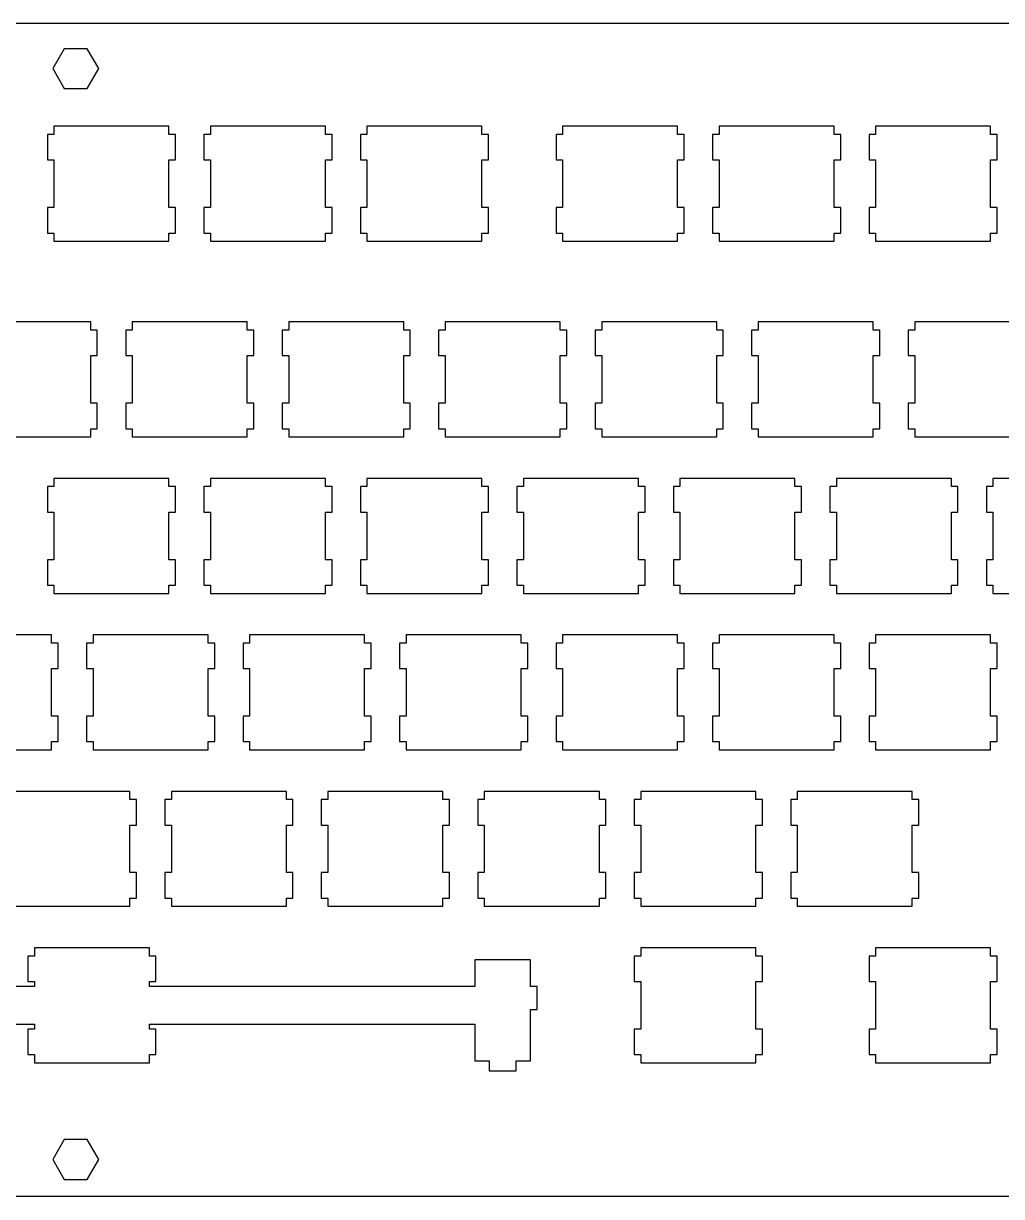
# Model space of a CAD drawing. Extents: x -73 to 335, y -42 to 100.
# Drawn here: x 58.1 to 177.2, y -42.4 to 100.5 of the extents above; entities that cross this region are included whole.
import ezdxf

# ---------------------------------------------------------------- set-up
doc = ezdxf.new("R2010")
doc.units = 0
doc.header["$MEASUREMENT"] = 0

msp = doc.modelspace()

# ---------------------------------------------------------------- linework, layer by layer
at = {"linetype": 'Continuous'}
msp.add_line((241.95, 100.45), (-70.5, 100.45), dxfattribs=at)
at = {"color": 0}
for p, q in [((61.85, 87.93), (61.85, 86.93)), ((75.85, 87.93), (61.85, 87.93)), ((75.85, 86.93), (75.85, 87.93)), ((80.9, 87.93), (80.9, 86.93)), ((94.9, 87.93), (80.9, 87.93)), ((94.9, 86.93), (94.9, 87.93)), ((99.95, 87.93), (99.95, 86.93)), ((113.95, 87.93), (99.95, 87.93)), ((113.95, 86.93), (113.95, 87.93)), ((123.77, 87.93), (123.77, 86.93)), ((137.77, 87.93), (123.77, 87.93)), ((137.77, 86.93), (137.77, 87.93)), ((142.82, 87.93), (142.82, 86.93)), ((156.82, 87.93), (142.82, 87.93)), ((156.82, 86.93), (156.82, 87.93)), ((161.87, 87.93), (161.87, 86.93)), ((175.87, 87.93), (161.87, 87.93)), ((175.87, 86.93), (175.87, 87.93)), ((61.85, 86.93), (61.05, 86.93)), ((61.05, 86.93), (61.05, 83.83)), ((76.65, 86.93), (75.85, 86.93)), ((76.65, 83.83), (76.65, 86.93)), ((80.9, 86.93), (80.1, 86.93)), ((80.1, 86.93), (80.1, 83.83)), ((95.7, 86.93), (94.9, 86.93)), ((95.7, 83.83), (95.7, 86.93)), ((99.95, 86.93), (99.15, 86.93)), ((99.15, 86.93), (99.15, 83.83)), ((114.75, 86.93), (113.95, 86.93)), ((114.75, 83.83), (114.75, 86.93)), ((123.77, 86.93), (122.97, 86.93)), ((122.97, 86.93), (122.97, 83.83)), ((138.57, 86.93), (137.77, 86.93)), ((138.57, 83.83), (138.57, 86.93)), ((142.82, 86.93), (142.02, 86.93)), ((142.02, 86.93), (142.02, 83.83)), ((157.62, 86.93), (156.82, 86.93)), ((157.62, 83.83), (157.62, 86.93)), ((161.87, 86.93), (161.07, 86.93)), ((161.07, 86.93), (161.07, 83.83)), ((176.67, 86.93), (175.87, 86.93)), ((176.67, 83.83), (176.67, 86.93)), ((61.05, 83.83), (61.85, 83.83)), ((61.85, 83.83), (61.85, 78.03)), ((75.85, 78.03), (75.85, 83.83)), ((75.85, 83.83), (76.65, 83.83)), ((80.1, 83.83), (80.9, 83.83)), ((80.9, 83.83), (80.9, 78.03)), ((94.9, 78.03), (94.9, 83.83)), ((94.9, 83.83), (95.7, 83.83)), ((99.15, 83.83), (99.95, 83.83)), ((99.95, 83.83), (99.95, 78.03)), ((113.95, 78.03), (113.95, 83.83)), ((113.95, 83.83), (114.75, 83.83)), ((122.97, 83.83), (123.77, 83.83)), ((123.77, 83.83), (123.77, 78.03)), ((137.77, 78.03), (137.77, 83.83)), ((137.77, 83.83), (138.57, 83.83)), ((142.02, 83.83), (142.82, 83.83)), ((142.82, 83.83), (142.82, 78.03)), ((156.82, 78.03), (156.82, 83.83)), ((156.82, 83.83), (157.62, 83.83)), ((161.07, 83.83), (161.87, 83.83)), ((161.87, 83.83), (161.87, 78.03)), ((175.87, 78.03), (175.87, 83.83)), ((175.87, 83.83), (176.67, 83.83)), ((61.85, 78.03), (61.05, 78.03)), ((61.05, 78.03), (61.05, 74.93)), ((76.65, 78.03), (75.85, 78.03)), ((76.65, 74.93), (76.65, 78.03)), ((80.9, 78.03), (80.1, 78.03)), ((80.1, 78.03), (80.1, 74.93)), ((95.7, 78.03), (94.9, 78.03)), ((95.7, 74.93), (95.7, 78.03)), ((99.95, 78.03), (99.15, 78.03)), ((99.15, 78.03), (99.15, 74.93)), ((114.75, 78.03), (113.95, 78.03)), ((114.75, 74.93), (114.75, 78.03)), ((123.77, 78.03), (122.97, 78.03)), ((122.97, 78.03), (122.97, 74.93)), ((138.57, 78.03), (137.77, 78.03)), ((138.57, 74.93), (138.57, 78.03)), ((142.82, 78.03), (142.02, 78.03)), ((142.02, 78.03), (142.02, 74.93)), ((157.62, 78.03), (156.82, 78.03)), ((157.62, 74.93), (157.62, 78.03)), ((161.87, 78.03), (161.07, 78.03)), ((161.07, 78.03), (161.07, 74.93)), ((176.67, 78.03), (175.87, 78.03)), ((176.67, 74.93), (176.67, 78.03)), ((61.05, 74.93), (61.85, 74.93)), ((61.85, 74.93), (61.85, 73.93)), ((75.85, 73.93), (75.85, 74.93)), ((75.85, 74.93), (76.65, 74.93)), ((80.1, 74.93), (80.9, 74.93)), ((80.9, 74.93), (80.9, 73.93)), ((94.9, 73.93), (94.9, 74.93)), ((94.9, 74.93), (95.7, 74.93)), ((99.15, 74.93), (99.95, 74.93)), ((99.95, 74.93), (99.95, 73.93)), ((113.95, 73.93), (113.95, 74.93)), ((113.95, 74.93), (114.75, 74.93)), ((122.97, 74.93), (123.77, 74.93)), ((123.77, 74.93), (123.77, 73.93)), ((137.77, 73.93), (137.77, 74.93)), ((137.77, 74.93), (138.57, 74.93)), ((142.02, 74.93), (142.82, 74.93)), ((142.82, 74.93), (142.82, 73.93)), ((156.82, 73.93), (156.82, 74.93)), ((156.82, 74.93), (157.62, 74.93)), ((161.07, 74.93), (161.87, 74.93)), ((161.87, 74.93), (161.87, 73.93)), ((175.87, 73.93), (175.87, 74.93)), ((175.87, 74.93), (176.67, 74.93)), ((61.85, 73.93), (75.85, 73.93)), ((80.9, 73.93), (94.9, 73.93)), ((99.95, 73.93), (113.95, 73.93)), ((123.77, 73.93), (137.77, 73.93)), ((142.82, 73.93), (156.82, 73.93)), ((161.87, 73.93), (175.87, 73.93)), ((66.33, 64.11), (52.33, 64.11)), ((66.33, 63.11), (66.33, 64.11)), ((67.13, 63.11), (66.33, 63.11)), ((67.13, 60.01), (67.13, 63.11)), ((71.38, 63.11), (70.58, 63.11)), ((70.58, 63.11), (70.58, 60.01)), ((71.38, 64.11), (71.38, 63.11)), ((85.38, 64.11), (71.38, 64.11)), ((85.38, 63.11), (85.38, 64.11)), ((86.18, 63.11), (85.38, 63.11)), ((86.18, 60.01), (86.18, 63.11)), ((90.43, 63.11), (89.63, 63.11)), ((89.63, 63.11), (89.63, 60.01)), ((90.43, 64.11), (90.43, 63.11)), ((104.43, 64.11), (90.43, 64.11)), ((104.43, 63.11), (104.43, 64.11)), ((105.23, 63.11), (104.43, 63.11)), ((105.23, 60.01), (105.23, 63.11)), ((109.48, 63.11), (108.68, 63.11)), ((108.68, 63.11), (108.68, 60.01)), ((109.48, 64.11), (109.48, 63.11)), ((123.48, 64.11), (109.48, 64.11)), ((123.48, 63.11), (123.48, 64.11)), ((124.28, 63.11), (123.48, 63.11)), ((124.28, 60.01), (124.28, 63.11)), ((128.53, 63.11), (127.73, 63.11)), ((127.73, 63.11), (127.73, 60.01)), ((128.53, 64.11), (128.53, 63.11)), ((142.53, 64.11), (128.53, 64.11)), ((142.53, 63.11), (142.53, 64.11)), ((143.33, 63.11), (142.53, 63.11)), ((143.33, 60.01), (143.33, 63.11)), ((147.58, 63.11), (146.78, 63.11)), ((146.78, 63.11), (146.78, 60.01)), ((147.58, 64.11), (147.58, 63.11)), ((161.58, 64.11), (147.58, 64.11)), ((161.58, 63.11), (161.58, 64.11)), ((162.38, 63.11), (161.58, 63.11)), ((162.38, 60.01), (162.38, 63.11)), ((166.63, 63.11), (165.83, 63.11)), ((165.83, 63.11), (165.83, 60.01)), ((166.63, 64.11), (166.63, 63.11)), ((180.63, 64.11), (166.63, 64.11)), ((66.33, 54.21), (66.33, 60.01)), ((66.33, 60.01), (67.13, 60.01)), ((70.58, 60.01), (71.38, 60.01)), ((71.38, 60.01), (71.38, 54.21)), ((85.38, 54.21), (85.38, 60.01)), ((85.38, 60.01), (86.18, 60.01)), ((89.63, 60.01), (90.43, 60.01)), ((90.43, 60.01), (90.43, 54.21)), ((104.43, 54.21), (104.43, 60.01)), ((104.43, 60.01), (105.23, 60.01)), ((108.68, 60.01), (109.48, 60.01)), ((109.48, 60.01), (109.48, 54.21)), ((123.48, 54.21), (123.48, 60.01)), ((123.48, 60.01), (124.28, 60.01)), ((127.73, 60.01), (128.53, 60.01)), ((128.53, 60.01), (128.53, 54.21)), ((142.53, 54.21), (142.53, 60.01)), ((142.53, 60.01), (143.33, 60.01)), ((146.78, 60.01), (147.58, 60.01)), ((147.58, 60.01), (147.58, 54.21)), ((161.58, 54.21), (161.58, 60.01)), ((161.58, 60.01), (162.38, 60.01)), ((165.83, 60.01), (166.63, 60.01)), ((166.63, 60.01), (166.63, 54.21)), ((67.13, 54.21), (66.33, 54.21)), ((67.13, 51.11), (67.13, 54.21)), ((71.38, 54.21), (70.58, 54.21)), ((70.58, 54.21), (70.58, 51.11)), ((86.18, 54.21), (85.38, 54.21)), ((86.18, 51.11), (86.18, 54.21)), ((90.43, 54.21), (89.63, 54.21)), ((89.63, 54.21), (89.63, 51.11)), ((105.23, 54.21), (104.43, 54.21)), ((105.23, 51.11), (105.23, 54.21)), ((109.48, 54.21), (108.68, 54.21)), ((108.68, 54.21), (108.68, 51.11)), ((124.28, 54.21), (123.48, 54.21)), ((124.28, 51.11), (124.28, 54.21)), ((128.53, 54.21), (127.73, 54.21)), ((127.73, 54.21), (127.73, 51.11)), ((143.33, 54.21), (142.53, 54.21)), ((143.33, 51.11), (143.33, 54.21)), ((147.58, 54.21), (146.78, 54.21)), ((146.78, 54.21), (146.78, 51.11)), ((162.38, 54.21), (161.58, 54.21)), ((162.38, 51.11), (162.38, 54.21)), ((166.63, 54.21), (165.83, 54.21)), ((165.83, 54.21), (165.83, 51.11)), ((52.33, 50.11), (66.33, 50.11)), ((66.33, 50.11), (66.33, 51.11)), ((66.33, 51.11), (67.13, 51.11)), ((70.58, 51.11), (71.38, 51.11)), ((71.38, 51.11), (71.38, 50.11)), ((71.38, 50.11), (85.38, 50.11)), ((85.38, 50.11), (85.38, 51.11)), ((85.38, 51.11), (86.18, 51.11)), ((89.63, 51.11), (90.43, 51.11)), ((90.43, 51.11), (90.43, 50.11)), ((90.43, 50.11), (104.43, 50.11)), ((104.43, 50.11), (104.43, 51.11)), ((104.43, 51.11), (105.23, 51.11)), ((108.68, 51.11), (109.48, 51.11)), ((109.48, 51.11), (109.48, 50.11)), ((109.48, 50.11), (123.48, 50.11)), ((123.48, 50.11), (123.48, 51.11)), ((123.48, 51.11), (124.28, 51.11)), ((127.73, 51.11), (128.53, 51.11)), ((128.53, 51.11), (128.53, 50.11)), ((128.53, 50.11), (142.53, 50.11)), ((142.53, 50.11), (142.53, 51.11)), ((142.53, 51.11), (143.33, 51.11)), ((146.78, 51.11), (147.58, 51.11)), ((147.58, 51.11), (147.58, 50.11)), ((147.58, 50.11), (161.58, 50.11)), ((161.58, 50.11), (161.58, 51.11)), ((161.58, 51.11), (162.38, 51.11)), ((165.83, 51.11), (166.63, 51.11)), ((166.63, 51.11), (166.63, 50.11)), ((166.63, 50.11), (180.63, 50.11)), ((61.85, 45.06), (61.85, 44.06)), ((75.85, 45.06), (61.85, 45.06)), ((75.85, 44.06), (75.85, 45.06)), ((80.9, 45.06), (80.9, 44.06)), ((94.9, 45.06), (80.9, 45.06)), ((94.9, 44.06), (94.9, 45.06)), ((99.95, 45.06), (99.95, 44.06)), ((113.95, 45.06), (99.95, 45.06)), ((113.95, 44.06), (113.95, 45.06)), ((119, 45.06), (119, 44.06)), ((133, 45.06), (119, 45.06)), ((133, 44.06), (133, 45.06)), ((138.05, 45.06), (138.05, 44.06)), ((152.05, 45.06), (138.05, 45.06)), ((152.05, 44.06), (152.05, 45.06)), ((157.1, 45.06), (157.1, 44.06)), ((171.1, 45.06), (157.1, 45.06)), ((171.1, 44.06), (171.1, 45.06)), ((176.15, 45.06), (176.15, 44.06)), ((190.15, 45.06), (176.15, 45.06)), ((61.85, 44.06), (61.05, 44.06)), ((61.05, 44.06), (61.05, 40.96)), ((76.65, 44.06), (75.85, 44.06)), ((76.65, 40.96), (76.65, 44.06)), ((80.9, 44.06), (80.1, 44.06)), ((80.1, 44.06), (80.1, 40.96)), ((95.7, 44.06), (94.9, 44.06)), ((95.7, 40.96), (95.7, 44.06)), ((99.95, 44.06), (99.15, 44.06)), ((99.15, 44.06), (99.15, 40.96)), ((114.75, 44.06), (113.95, 44.06)), ((114.75, 40.96), (114.75, 44.06)), ((119, 44.06), (118.2, 44.06)), ((118.2, 44.06), (118.2, 40.96)), ((133.8, 44.06), (133, 44.06)), ((133.8, 40.96), (133.8, 44.06)), ((138.05, 44.06), (137.25, 44.06)), ((137.25, 44.06), (137.25, 40.96)), ((152.85, 44.06), (152.05, 44.06)), ((152.85, 40.96), (152.85, 44.06)), ((157.1, 44.06), (156.3, 44.06)), ((156.3, 44.06), (156.3, 40.96)), ((171.9, 44.06), (171.1, 44.06)), ((171.9, 40.96), (171.9, 44.06)), ((176.15, 44.06), (175.35, 44.06)), ((175.35, 44.06), (175.35, 40.96)), ((61.05, 40.96), (61.85, 40.96)), ((61.85, 40.96), (61.85, 35.16)), ((75.85, 35.16), (75.85, 40.96)), ((75.85, 40.96), (76.65, 40.96)), ((80.1, 40.96), (80.9, 40.96)), ((80.9, 40.96), (80.9, 35.16)), ((94.9, 35.16), (94.9, 40.96)), ((94.9, 40.96), (95.7, 40.96)), ((99.15, 40.96), (99.95, 40.96)), ((99.95, 40.96), (99.95, 35.16)), ((113.95, 35.16), (113.95, 40.96)), ((113.95, 40.96), (114.75, 40.96)), ((118.2, 40.96), (119, 40.96)), ((119, 40.96), (119, 35.16)), ((133, 35.16), (133, 40.96)), ((133, 40.96), (133.8, 40.96)), ((137.25, 40.96), (138.05, 40.96)), ((138.05, 40.96), (138.05, 35.16)), ((152.05, 35.16), (152.05, 40.96)), ((152.05, 40.96), (152.85, 40.96)), ((156.3, 40.96), (157.1, 40.96)), ((157.1, 40.96), (157.1, 35.16)), ((171.1, 35.16), (171.1, 40.96)), ((171.1, 40.96), (171.9, 40.96)), ((175.35, 40.96), (176.15, 40.96)), ((176.15, 40.96), (176.15, 35.16)), ((61.85, 35.16), (61.05, 35.16)), ((61.05, 35.16), (61.05, 32.06)), ((76.65, 35.16), (75.85, 35.16)), ((76.65, 32.06), (76.65, 35.16)), ((80.9, 35.16), (80.1, 35.16)), ((80.1, 35.16), (80.1, 32.06)), ((95.7, 35.16), (94.9, 35.16)), ((95.7, 32.06), (95.7, 35.16)), ((99.95, 35.16), (99.15, 35.16)), ((99.15, 35.16), (99.15, 32.06)), ((114.75, 35.16), (113.95, 35.16)), ((114.75, 32.06), (114.75, 35.16)), ((119, 35.16), (118.2, 35.16)), ((118.2, 35.16), (118.2, 32.06)), ((133.8, 35.16), (133, 35.16)), ((133.8, 32.06), (133.8, 35.16)), ((138.05, 35.16), (137.25, 35.16)), ((137.25, 35.16), (137.25, 32.06)), ((152.85, 35.16), (152.05, 35.16)), ((152.85, 32.06), (152.85, 35.16)), ((157.1, 35.16), (156.3, 35.16)), ((156.3, 35.16), (156.3, 32.06)), ((171.9, 35.16), (171.1, 35.16)), ((171.9, 32.06), (171.9, 35.16)), ((176.15, 35.16), (175.35, 35.16)), ((175.35, 35.16), (175.35, 32.06)), ((61.05, 32.06), (61.85, 32.06)), ((61.85, 32.06), (61.85, 31.06)), ((75.85, 31.06), (75.85, 32.06)), ((75.85, 32.06), (76.65, 32.06)), ((80.1, 32.06), (80.9, 32.06)), ((80.9, 32.06), (80.9, 31.06)), ((94.9, 31.06), (94.9, 32.06)), ((94.9, 32.06), (95.7, 32.06)), ((99.15, 32.06), (99.95, 32.06)), ((99.95, 32.06), (99.95, 31.06)), ((113.95, 31.06), (113.95, 32.06)), ((113.95, 32.06), (114.75, 32.06)), ((118.2, 32.06), (119, 32.06)), ((119, 32.06), (119, 31.06)), ((133, 31.06), (133, 32.06)), ((133, 32.06), (133.8, 32.06)), ((137.25, 32.06), (138.05, 32.06)), ((138.05, 32.06), (138.05, 31.06)), ((152.05, 31.06), (152.05, 32.06)), ((152.05, 32.06), (152.85, 32.06)), ((156.3, 32.06), (157.1, 32.06)), ((157.1, 32.06), (157.1, 31.06)), ((171.1, 31.06), (171.1, 32.06)), ((171.1, 32.06), (171.9, 32.06)), ((175.35, 32.06), (176.15, 32.06)), ((176.15, 32.06), (176.15, 31.06)), ((61.85, 31.06), (75.85, 31.06)), ((80.9, 31.06), (94.9, 31.06)), ((99.95, 31.06), (113.95, 31.06)), ((119, 31.06), (133, 31.06)), ((138.05, 31.06), (152.05, 31.06)), ((157.1, 31.06), (171.1, 31.06)), ((176.15, 31.06), (190.15, 31.06)), ((61.57, 26.01), (47.57, 26.01)), ((61.57, 25.01), (61.57, 26.01)), ((66.62, 26.01), (66.62, 25.01)), ((80.62, 26.01), (66.62, 26.01)), ((80.62, 25.01), (80.62, 26.01)), ((85.67, 26.01), (85.67, 25.01)), ((99.67, 26.01), (85.67, 26.01)), ((99.67, 25.01), (99.67, 26.01)), ((104.72, 26.01), (104.72, 25.01)), ((118.72, 26.01), (104.72, 26.01)), ((118.72, 25.01), (118.72, 26.01)), ((123.77, 26.01), (123.77, 25.01)), ((137.77, 26.01), (123.77, 26.01)), ((137.77, 25.01), (137.77, 26.01)), ((142.82, 26.01), (142.82, 25.01)), ((156.82, 26.01), (142.82, 26.01)), ((156.82, 25.01), (156.82, 26.01)), ((161.87, 26.01), (161.87, 25.01)), ((175.87, 26.01), (161.87, 26.01)), ((175.87, 25.01), (175.87, 26.01)), ((62.37, 25.01), (61.57, 25.01)), ((62.37, 21.91), (62.37, 25.01)), ((66.62, 25.01), (65.82, 25.01)), ((65.82, 25.01), (65.82, 21.91)), ((81.42, 25.01), (80.62, 25.01)), ((81.42, 21.91), (81.42, 25.01)), ((85.67, 25.01), (84.87, 25.01)), ((84.87, 25.01), (84.87, 21.91)), ((100.47, 25.01), (99.67, 25.01)), ((100.47, 21.91), (100.47, 25.01)), ((104.72, 25.01), (103.92, 25.01)), ((103.92, 25.01), (103.92, 21.91)), ((119.52, 25.01), (118.72, 25.01)), ((119.52, 21.91), (119.52, 25.01)), ((123.77, 25.01), (122.97, 25.01)), ((122.97, 25.01), (122.97, 21.91)), ((138.57, 25.01), (137.77, 25.01)), ((138.57, 21.91), (138.57, 25.01)), ((142.82, 25.01), (142.02, 25.01)), ((142.02, 25.01), (142.02, 21.91)), ((157.62, 25.01), (156.82, 25.01)), ((157.62, 21.91), (157.62, 25.01)), ((161.87, 25.01), (161.07, 25.01)), ((161.07, 25.01), (161.07, 21.91)), ((176.67, 25.01), (175.87, 25.01)), ((176.67, 21.91), (176.67, 25.01)), ((61.57, 16.11), (61.57, 21.91)), ((61.57, 21.91), (62.37, 21.91)), ((65.82, 21.91), (66.62, 21.91)), ((66.62, 21.91), (66.62, 16.11)), ((80.62, 16.11), (80.62, 21.91)), ((80.62, 21.91), (81.42, 21.91)), ((84.87, 21.91), (85.67, 21.91)), ((85.67, 21.91), (85.67, 16.11)), ((99.67, 16.11), (99.67, 21.91)), ((99.67, 21.91), (100.47, 21.91)), ((103.92, 21.91), (104.72, 21.91)), ((104.72, 21.91), (104.72, 16.11)), ((118.72, 16.11), (118.72, 21.91)), ((118.72, 21.91), (119.52, 21.91)), ((122.97, 21.91), (123.77, 21.91)), ((123.77, 21.91), (123.77, 16.11)), ((137.77, 16.11), (137.77, 21.91)), ((137.77, 21.91), (138.57, 21.91)), ((142.02, 21.91), (142.82, 21.91)), ((142.82, 21.91), (142.82, 16.11)), ((156.82, 16.11), (156.82, 21.91)), ((156.82, 21.91), (157.62, 21.91)), ((161.07, 21.91), (161.87, 21.91)), ((161.87, 21.91), (161.87, 16.11)), ((175.87, 16.11), (175.87, 21.91)), ((175.87, 21.91), (176.67, 21.91)), ((62.37, 16.11), (61.57, 16.11)), ((62.37, 13.01), (62.37, 16.11)), ((66.62, 16.11), (65.82, 16.11)), ((65.82, 16.11), (65.82, 13.01)), ((81.42, 16.11), (80.62, 16.11)), ((81.42, 13.01), (81.42, 16.11)), ((85.67, 16.11), (84.87, 16.11)), ((84.87, 16.11), (84.87, 13.01)), ((100.47, 16.11), (99.67, 16.11)), ((100.47, 13.01), (100.47, 16.11)), ((104.72, 16.11), (103.92, 16.11)), ((103.92, 16.11), (103.92, 13.01)), ((119.52, 16.11), (118.72, 16.11)), ((119.52, 13.01), (119.52, 16.11)), ((123.77, 16.11), (122.97, 16.11)), ((122.97, 16.11), (122.97, 13.01)), ((138.57, 16.11), (137.77, 16.11)), ((138.57, 13.01), (138.57, 16.11)), ((142.82, 16.11), (142.02, 16.11)), ((142.02, 16.11), (142.02, 13.01)), ((157.62, 16.11), (156.82, 16.11)), ((157.62, 13.01), (157.62, 16.11)), ((161.87, 16.11), (161.07, 16.11)), ((161.07, 16.11), (161.07, 13.01)), ((176.67, 16.11), (175.87, 16.11)), ((176.67, 13.01), (176.67, 16.11)), ((61.57, 12.01), (61.57, 13.01)), ((61.57, 13.01), (62.37, 13.01)), ((65.82, 13.01), (66.62, 13.01)), ((66.62, 13.01), (66.62, 12.01)), ((80.62, 12.01), (80.62, 13.01)), ((80.62, 13.01), (81.42, 13.01)), ((84.87, 13.01), (85.67, 13.01)), ((85.67, 13.01), (85.67, 12.01)), ((99.67, 12.01), (99.67, 13.01)), ((99.67, 13.01), (100.47, 13.01)), ((103.92, 13.01), (104.72, 13.01)), ((104.72, 13.01), (104.72, 12.01)), ((118.72, 12.01), (118.72, 13.01)), ((118.72, 13.01), (119.52, 13.01)), ((122.97, 13.01), (123.77, 13.01)), ((123.77, 13.01), (123.77, 12.01)), ((137.77, 12.01), (137.77, 13.01)), ((137.77, 13.01), (138.57, 13.01)), ((142.02, 13.01), (142.82, 13.01)), ((142.82, 13.01), (142.82, 12.01)), ((156.82, 12.01), (156.82, 13.01)), ((156.82, 13.01), (157.62, 13.01)), ((161.07, 13.01), (161.87, 13.01)), ((161.87, 13.01), (161.87, 12.01)), ((175.87, 12.01), (175.87, 13.01)), ((175.87, 13.01), (176.67, 13.01)), ((47.57, 12.01), (61.57, 12.01)), ((66.62, 12.01), (80.62, 12.01)), ((85.67, 12.01), (99.67, 12.01)), ((104.72, 12.01), (118.72, 12.01)), ((123.77, 12.01), (137.77, 12.01)), ((142.82, 12.01), (156.82, 12.01)), ((161.87, 12.01), (175.87, 12.01)), ((71.09, 6.96), (57.09, 6.96)), ((71.09, 5.96), (71.09, 6.96)), ((71.89, 5.96), (71.09, 5.96)), ((71.89, 2.86), (71.89, 5.96)), ((76.14, 5.96), (75.34, 5.96)), ((75.34, 5.96), (75.34, 2.86)), ((76.14, 6.96), (76.14, 5.96)), ((90.14, 6.96), (76.14, 6.96)), ((90.14, 5.96), (90.14, 6.96)), ((90.94, 5.96), (90.14, 5.96)), ((90.94, 2.86), (90.94, 5.96)), ((95.19, 5.96), (94.39, 5.96)), ((94.39, 5.96), (94.39, 2.86)), ((95.19, 6.96), (95.19, 5.96)), ((109.19, 6.96), (95.19, 6.96)), ((109.19, 5.96), (109.19, 6.96)), ((109.99, 5.96), (109.19, 5.96)), ((109.99, 2.86), (109.99, 5.96)), ((114.24, 5.96), (113.44, 5.96)), ((113.44, 5.96), (113.44, 2.86)), ((114.24, 6.96), (114.24, 5.96)), ((128.24, 6.96), (114.24, 6.96)), ((128.24, 5.96), (128.24, 6.96)), ((129.04, 5.96), (128.24, 5.96)), ((129.04, 2.86), (129.04, 5.96)), ((133.29, 5.96), (132.49, 5.96)), ((132.49, 5.96), (132.49, 2.86)), ((133.29, 6.96), (133.29, 5.96)), ((147.29, 6.96), (133.29, 6.96)), ((147.29, 5.96), (147.29, 6.96)), ((148.09, 5.96), (147.29, 5.96)), ((148.09, 2.86), (148.09, 5.96)), ((152.34, 5.96), (151.54, 5.96)), ((151.54, 5.96), (151.54, 2.86)), ((152.34, 6.96), (152.34, 5.96)), ((166.34, 6.96), (152.34, 6.96)), ((166.34, 5.96), (166.34, 6.96)), ((167.14, 5.96), (166.34, 5.96)), ((167.14, 2.86), (167.14, 5.96)), ((71.09, -2.94), (71.09, 2.86)), ((71.09, 2.86), (71.89, 2.86)), ((75.34, 2.86), (76.14, 2.86)), ((76.14, 2.86), (76.14, -2.94)), ((90.14, -2.94), (90.14, 2.86)), ((90.14, 2.86), (90.94, 2.86)), ((94.39, 2.86), (95.19, 2.86)), ((95.19, 2.86), (95.19, -2.94)), ((109.19, -2.94), (109.19, 2.86)), ((109.19, 2.86), (109.99, 2.86)), ((113.44, 2.86), (114.24, 2.86)), ((114.24, 2.86), (114.24, -2.94)), ((128.24, -2.94), (128.24, 2.86)), ((128.24, 2.86), (129.04, 2.86)), ((132.49, 2.86), (133.29, 2.86)), ((133.29, 2.86), (133.29, -2.94)), ((147.29, -2.94), (147.29, 2.86)), ((147.29, 2.86), (148.09, 2.86)), ((151.54, 2.86), (152.34, 2.86)), ((152.34, 2.86), (152.34, -2.94)), ((166.34, -2.94), (166.34, 2.86)), ((166.34, 2.86), (167.14, 2.86)), ((71.89, -2.94), (71.09, -2.94)), ((71.89, -6.04), (71.89, -2.94)), ((76.14, -2.94), (75.34, -2.94)), ((75.34, -2.94), (75.34, -6.04)), ((90.94, -2.94), (90.14, -2.94)), ((90.94, -6.04), (90.94, -2.94)), ((95.19, -2.94), (94.39, -2.94)), ((94.39, -2.94), (94.39, -6.04)), ((109.99, -2.94), (109.19, -2.94)), ((109.99, -6.04), (109.99, -2.94)), ((114.24, -2.94), (113.44, -2.94)), ((113.44, -2.94), (113.44, -6.04)), ((129.04, -2.94), (128.24, -2.94)), ((129.04, -6.04), (129.04, -2.94)), ((133.29, -2.94), (132.49, -2.94)), ((132.49, -2.94), (132.49, -6.04)), ((148.09, -2.94), (147.29, -2.94)), ((148.09, -6.04), (148.09, -2.94)), ((152.34, -2.94), (151.54, -2.94)), ((151.54, -2.94), (151.54, -6.04)), ((167.14, -2.94), (166.34, -2.94)), ((167.14, -6.04), (167.14, -2.94)), ((57.09, -7.04), (71.09, -7.04)), ((71.09, -7.04), (71.09, -6.04)), ((71.09, -6.04), (71.89, -6.04)), ((75.34, -6.04), (76.14, -6.04)), ((76.14, -6.04), (76.14, -7.04)), ((76.14, -7.04), (90.14, -7.04)), ((90.14, -7.04), (90.14, -6.04)), ((90.14, -6.04), (90.94, -6.04)), ((94.39, -6.04), (95.19, -6.04)), ((95.19, -6.04), (95.19, -7.04)), ((95.19, -7.04), (109.19, -7.04)), ((109.19, -7.04), (109.19, -6.04)), ((109.19, -6.04), (109.99, -6.04)), ((113.44, -6.04), (114.24, -6.04)), ((114.24, -6.04), (114.24, -7.04)), ((114.24, -7.04), (128.24, -7.04)), ((128.24, -7.04), (128.24, -6.04)), ((128.24, -6.04), (129.04, -6.04)), ((132.49, -6.04), (133.29, -6.04)), ((133.29, -6.04), (133.29, -7.04)), ((133.29, -7.04), (147.29, -7.04)), ((147.29, -7.04), (147.29, -6.04)), ((147.29, -6.04), (148.09, -6.04)), ((151.54, -6.04), (152.34, -6.04)), ((152.34, -6.04), (152.34, -7.04)), ((152.34, -7.04), (166.34, -7.04)), ((166.34, -7.04), (166.34, -6.04)), ((166.34, -6.04), (167.14, -6.04)), ((59.47, -12.09), (59.47, -13.09)), ((73.47, -12.09), (59.47, -12.09)), ((73.47, -13.09), (73.47, -12.09)), ((133.29, -12.09), (133.29, -13.09)), ((147.29, -12.09), (133.29, -12.09)), ((147.29, -13.09), (147.29, -12.09)), ((161.87, -12.09), (161.87, -13.09)), ((175.87, -12.09), (161.87, -12.09)), ((175.87, -13.09), (175.87, -12.09)), ((59.47, -13.09), (58.67, -13.09)), ((58.67, -13.09), (58.67, -16.19)), ((74.27, -13.09), (73.47, -13.09)), ((74.27, -16.19), (74.27, -13.09)), ((119.85, -13.56), (113.1, -13.56)), ((113.1, -13.56), (113.1, -16.79)), ((119.85, -16.79), (119.85, -13.56)), ((133.29, -13.09), (132.49, -13.09)), ((132.49, -13.09), (132.49, -16.19)), ((148.09, -13.09), (147.29, -13.09)), ((148.09, -16.19), (148.09, -13.09)), ((161.87, -13.09), (161.07, -13.09)), ((161.07, -13.09), (161.07, -16.19)), ((176.67, -13.09), (175.87, -13.09)), ((176.67, -16.19), (176.67, -13.09)), ((59.47, -16.79), (19.85, -16.79)), ((58.67, -16.19), (59.47, -16.19)), ((59.47, -16.19), (59.47, -16.79)), ((73.47, -16.79), (73.47, -16.19)), ((73.47, -16.19), (74.27, -16.19)), ((113.1, -16.79), (73.47, -16.79)), ((120.67, -16.79), (119.85, -16.79)), ((120.67, -19.59), (120.67, -16.79)), ((132.49, -16.19), (133.29, -16.19)), ((133.29, -16.19), (133.29, -21.99)), ((147.29, -21.99), (147.29, -16.19)), ((147.29, -16.19), (148.09, -16.19)), ((161.07, -16.19), (161.87, -16.19)), ((161.87, -16.19), (161.87, -21.99)), ((175.87, -21.99), (175.87, -16.19)), ((175.87, -16.19), (176.67, -16.19)), ((119.85, -25.86), (119.85, -19.59)), ((119.85, -19.59), (120.67, -19.59)), ((19.85, -21.39), (59.47, -21.39)), ((59.47, -21.39), (59.47, -21.99)), ((73.47, -21.99), (73.47, -21.39)), ((73.47, -21.39), (113.1, -21.39)), ((113.1, -21.39), (113.1, -25.86)), ((59.47, -21.99), (58.67, -21.99)), ((58.67, -21.99), (58.67, -25.09)), ((74.27, -21.99), (73.47, -21.99)), ((74.27, -25.09), (74.27, -21.99)), ((133.29, -21.99), (132.49, -21.99)), ((132.49, -21.99), (132.49, -25.09)), ((148.09, -21.99), (147.29, -21.99)), ((148.09, -25.09), (148.09, -21.99)), ((161.87, -21.99), (161.07, -21.99)), ((161.07, -21.99), (161.07, -25.09)), ((176.67, -21.99), (175.87, -21.99)), ((176.67, -25.09), (176.67, -21.99)), ((58.67, -25.09), (59.47, -25.09)), ((59.47, -25.09), (59.47, -26.09)), ((73.47, -26.09), (73.47, -25.09)), ((73.47, -25.09), (74.27, -25.09)), ((132.49, -25.09), (133.29, -25.09)), ((133.29, -25.09), (133.29, -26.09)), ((147.29, -26.09), (147.29, -25.09)), ((147.29, -25.09), (148.09, -25.09)), ((161.07, -25.09), (161.87, -25.09)), ((161.87, -25.09), (161.87, -26.09)), ((175.87, -26.09), (175.87, -25.09)), ((175.87, -25.09), (176.67, -25.09)), ((59.47, -26.09), (73.47, -26.09)), ((113.1, -25.86), (114.82, -25.86)), ((114.82, -25.86), (114.82, -27.06)), ((114.82, -27.06), (118.12, -27.06)), ((118.12, -27.06), (118.12, -25.86)), ((118.12, -25.86), (119.85, -25.86)), ((133.29, -26.09), (147.29, -26.09)), ((161.87, -26.09), (175.87, -26.09)), ((332.03, -42.38), (-70.5, -42.38))]:
    msp.add_line(p, q, dxfattribs=at)
at = {"linetype": 'Continuous'}
for points in [[(63.11, 97.38), (61.71, 94.95), (63.11, 92.53), (65.91, 92.53), (67.31, 94.95), (65.91, 97.38)], [(63.11, -35.45), (61.71, -37.88), (63.11, -40.3), (65.91, -40.3), (67.31, -37.88), (65.91, -35.45)]]:
    msp.add_lwpolyline(points, close=True, dxfattribs=at)

doc.saveas('drawing.dxf')
